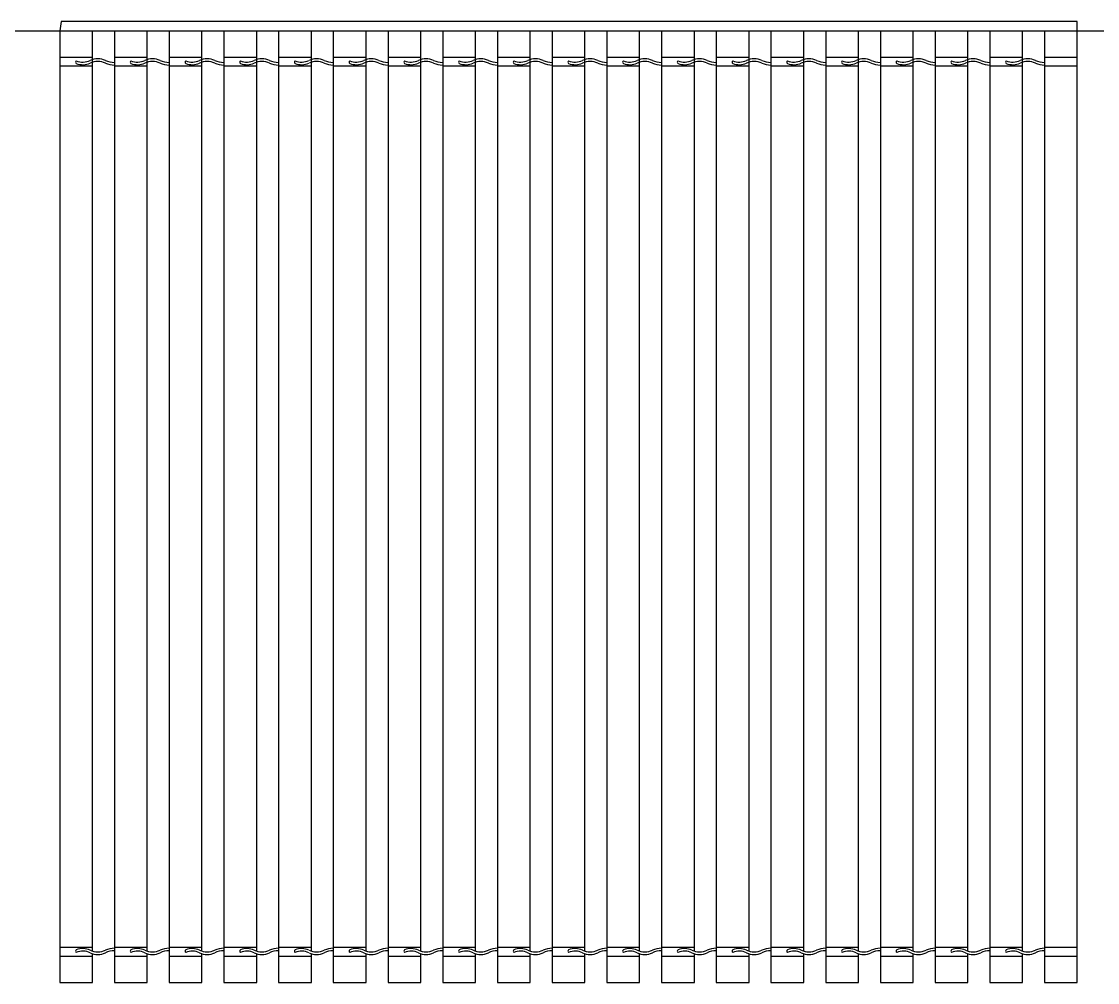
# Model space of a CAD drawing. Header units: inches. Extents: x 3.4 to 45.9, y 7.2 to 32.
# Drawn here: x 35.6 to 37.504, y 21.879 to 23.579 of the extents above; entities that cross this region are included whole.
import ezdxf

# ---------------------------------------------------------------- set-up
doc = ezdxf.new("R2010")
doc.units = ezdxf.units.IN
doc.header["$MEASUREMENT"] = 0
doc.layers.add('02', color=2, linetype='Continuous')
doc.layers.add('4', color=4, linetype='Continuous')

msp = doc.modelspace()

# ---------------------------------------------------------------- linework, layer by layer
at = {"layer": '02'}
for p, q in [((35.6702, 23.5786), (35.6679, 23.5622)), ((37.4679, 23.5786), (35.6702, 23.5786)), ((37.4679, 21.8786), (37.4679, 23.5786)), ((35.6679, 23.5622), (35.6679, 21.8786)), ((35.6679, 23.5622), (37.4679, 23.5622)), ((35.726, 21.934), (35.726, 23.5622)), ((35.7647, 23.5622), (35.7647, 21.8786)), ((35.8228, 21.934), (35.8228, 23.5622)), ((35.8615, 23.5622), (35.8615, 21.8786)), ((35.9195, 21.934), (35.9195, 23.5622)), ((35.9582, 23.5622), (35.9582, 21.8786)), ((36.0163, 21.934), (36.0163, 23.5622)), ((36.055, 23.5622), (36.055, 21.8786)), ((36.1131, 21.934), (36.1131, 23.5622)), ((36.1518, 23.5622), (36.1518, 21.8786)), ((36.2099, 21.934), (36.2099, 23.5622)), ((36.2486, 23.5622), (36.2486, 21.8786)), ((36.3066, 21.934), (36.3066, 23.5622)), ((36.3453, 23.5622), (36.3453, 21.8786)), ((36.4034, 21.934), (36.4034, 23.5622)), ((36.4421, 23.5622), (36.4421, 21.8786)), ((36.5002, 21.934), (36.5002, 23.5622)), ((36.5389, 23.5622), (36.5389, 21.8786)), ((36.5969, 21.934), (36.5969, 23.5622)), ((36.6357, 23.5622), (36.6357, 21.8786)), ((36.6937, 21.934), (36.6937, 23.5622)), ((36.7324, 23.5622), (36.7324, 21.8786)), ((36.7905, 21.934), (36.7905, 23.5622)), ((36.8292, 23.5622), (36.8292, 21.8786)), ((36.8873, 21.934), (36.8873, 23.5622)), ((36.926, 23.5622), (36.926, 21.8786)), ((36.984, 21.934), (36.984, 23.5622)), ((37.0228, 23.5622), (37.0228, 21.8786)), ((37.0808, 21.934), (37.0808, 23.5622)), ((37.1195, 23.5622), (37.1195, 21.8786)), ((37.1776, 21.934), (37.1776, 23.5622)), ((37.2163, 23.5622), (37.2163, 21.8786)), ((37.2744, 21.934), (37.2744, 23.5622)), ((37.3131, 23.5622), (37.3131, 21.8786)), ((37.3711, 21.934), (37.3711, 23.5622)), ((37.4099, 23.5622), (37.4099, 21.8786)), ((35.6679, 23.5155), (35.726, 23.5155)), ((35.7647, 23.5155), (35.8228, 23.5155)), ((35.8615, 23.5155), (35.9195, 23.5155)), ((35.9582, 23.5155), (36.0163, 23.5155)), ((36.055, 23.5155), (36.1131, 23.5155)), ((36.1518, 23.5155), (36.2099, 23.5155)), ((36.2486, 23.5155), (36.3066, 23.5155)), ((36.3453, 23.5155), (36.4034, 23.5155)), ((36.4421, 23.5155), (36.5002, 23.5155)), ((36.5389, 23.5155), (36.5969, 23.5155)), ((36.6357, 23.5155), (36.6937, 23.5155)), ((36.7324, 23.5155), (36.7905, 23.5155)), ((36.8292, 23.5155), (36.8873, 23.5155)), ((36.926, 23.5155), (36.984, 23.5155)), ((37.0228, 23.5155), (37.0808, 23.5155)), ((37.1195, 23.5155), (37.1776, 23.5155)), ((37.2163, 23.5155), (37.2744, 23.5155)), ((37.3131, 23.5155), (37.3711, 23.5155)), ((37.4099, 23.5155), (37.4679, 23.5155)), ((35.6679, 23.5), (35.726, 23.5)), ((35.7647, 23.5), (35.8228, 23.5)), ((35.8615, 23.5), (35.9195, 23.5)), ((35.9582, 23.5), (36.0163, 23.5)), ((36.055, 23.5), (36.1131, 23.5)), ((36.1518, 23.5), (36.2099, 23.5)), ((36.2486, 23.5), (36.3066, 23.5)), ((36.3453, 23.5), (36.4034, 23.5)), ((36.4421, 23.5), (36.5002, 23.5)), ((36.5389, 23.5), (36.5969, 23.5)), ((36.6357, 23.5), (36.6937, 23.5)), ((36.7324, 23.5), (36.7905, 23.5)), ((36.8292, 23.5), (36.8873, 23.5)), ((36.926, 23.5), (36.984, 23.5)), ((37.0228, 23.5), (37.0808, 23.5)), ((37.1195, 23.5), (37.1776, 23.5)), ((37.2163, 23.5), (37.2744, 23.5)), ((37.3131, 23.5), (37.3711, 23.5)), ((37.4099, 23.5), (37.4679, 23.5)), ((35.6679, 21.9408), (35.726, 21.9408)), ((35.726, 21.8786), (35.726, 21.9294)), ((35.7647, 21.9408), (35.8228, 21.9408)), ((35.8228, 21.8786), (35.8228, 21.9294)), ((35.8615, 21.9408), (35.9195, 21.9408)), ((35.9195, 21.8786), (35.9195, 21.9294)), ((35.9582, 21.9408), (36.0163, 21.9408)), ((36.0163, 21.8786), (36.0163, 21.9294)), ((36.055, 21.9408), (36.1131, 21.9408)), ((36.1131, 21.8786), (36.1131, 21.9294)), ((36.1518, 21.9408), (36.2099, 21.9408)), ((36.2099, 21.8786), (36.2099, 21.9294)), ((36.2486, 21.9408), (36.3066, 21.9408)), ((36.3066, 21.8786), (36.3066, 21.9294)), ((36.3453, 21.9408), (36.4034, 21.9408)), ((36.4034, 21.8786), (36.4034, 21.9294)), ((36.4421, 21.9408), (36.5002, 21.9408)), ((36.5002, 21.8786), (36.5002, 21.9294)), ((36.5389, 21.9408), (36.5969, 21.9408)), ((36.5969, 21.8786), (36.5969, 21.9294)), ((36.6357, 21.9408), (36.6937, 21.9408)), ((36.6937, 21.8786), (36.6937, 21.9294)), ((36.7324, 21.9408), (36.7905, 21.9408)), ((36.7905, 21.8786), (36.7905, 21.9294)), ((36.8292, 21.9408), (36.8873, 21.9408)), ((36.8873, 21.8786), (36.8873, 21.9294)), ((36.926, 21.9408), (36.984, 21.9408)), ((36.984, 21.8786), (36.984, 21.9294)), ((37.0228, 21.9408), (37.0808, 21.9408)), ((37.0808, 21.8786), (37.0808, 21.9294)), ((37.1195, 21.9408), (37.1776, 21.9408)), ((37.1776, 21.8786), (37.1776, 21.9294)), ((37.2163, 21.9408), (37.2744, 21.9408)), ((37.2744, 21.8786), (37.2744, 21.9294)), ((37.3131, 21.9408), (37.3711, 21.9408)), ((37.3711, 21.8786), (37.3711, 21.9294)), ((37.4099, 21.9408), (37.4679, 21.9408)), ((35.6679, 21.9252), (35.726, 21.9252)), ((35.7647, 21.9252), (35.8228, 21.9252)), ((35.8615, 21.9252), (35.9195, 21.9252)), ((35.9582, 21.9252), (36.0163, 21.9252)), ((36.055, 21.9252), (36.1131, 21.9252)), ((36.1518, 21.9252), (36.2099, 21.9252)), ((36.2486, 21.9252), (36.3066, 21.9252)), ((36.3453, 21.9252), (36.4034, 21.9252)), ((36.4421, 21.9252), (36.5002, 21.9252)), ((36.5389, 21.9252), (36.5969, 21.9252)), ((36.6357, 21.9252), (36.6937, 21.9252)), ((36.7324, 21.9252), (36.7905, 21.9252)), ((36.8292, 21.9252), (36.8873, 21.9252)), ((36.926, 21.9252), (36.984, 21.9252)), ((37.0228, 21.9252), (37.0808, 21.9252)), ((37.1195, 21.9252), (37.1776, 21.9252)), ((37.2163, 21.9252), (37.2744, 21.9252)), ((37.3131, 21.9252), (37.3711, 21.9252)), ((37.4099, 21.9252), (37.4679, 21.9252)), ((35.6679, 21.8786), (35.726, 21.8786)), ((35.7647, 21.8786), (35.8228, 21.8786)), ((35.8615, 21.8786), (35.9195, 21.8786)), ((35.9582, 21.8786), (36.0163, 21.8786)), ((36.055, 21.8786), (36.1131, 21.8786)), ((36.1518, 21.8786), (36.2099, 21.8786)), ((36.2486, 21.8786), (36.3066, 21.8786)), ((36.3453, 21.8786), (36.4034, 21.8786)), ((36.4421, 21.8786), (36.5002, 21.8786)), ((36.5389, 21.8786), (36.5969, 21.8786)), ((36.6357, 21.8786), (36.6937, 21.8786)), ((36.7324, 21.8786), (36.7905, 21.8786)), ((36.8292, 21.8786), (36.8873, 21.8786)), ((36.926, 21.8786), (36.984, 21.8786)), ((37.0228, 21.8786), (37.0808, 21.8786)), ((37.1195, 21.8786), (37.1776, 21.8786)), ((37.2163, 21.8786), (37.2744, 21.8786)), ((37.3131, 21.8786), (37.3711, 21.8786)), ((37.4099, 21.8786), (37.4679, 21.8786))]:
    msp.add_line(p, q, dxfattribs=at)
for centre, major_axis, start_param, end_param in [((35.6998, 23.5067), (-0.00394, 0), 5.469776, 7.096595), ((35.7086, 23.5272), (0.0254, 0), 4.240827, 5.25052), ((35.7352, 23.4915), (-0.0263, 0), 4.174258, 5.25052), ((35.7352, 23.4869), (-0.0263, 0), 4.174258, 5.25052), ((35.7642, 23.5306), (-0.0303, 0), 1.032665, 1.587025), ((35.7966, 23.5067), (-0.00394, 0), 5.469776, 7.096595), ((35.8054, 23.5272), (0.0254, 0), 4.240827, 5.25052), ((35.8319, 23.4915), (0.0263, 0), 1.032665, 2.108928), ((35.8319, 23.4869), (0.0263, 0), 1.032665, 2.108928), ((35.861, 23.5306), (-0.0303, 0), 1.032665, 1.587025), ((35.8934, 23.5067), (-0.00394, 0), 5.469776, 7.096595), ((35.9022, 23.5272), (-0.0254, 0), 1.099235, 2.108928), ((35.9287, 23.4915), (-0.0263, 0), 4.174258, 5.25052), ((35.9287, 23.4869), (-0.0263, 0), 4.174258, 5.25052), ((35.9577, 23.5306), (-0.0303, 0), 1.032665, 1.587025), ((35.9901, 23.5067), (-0.00394, 0), 5.469776, 7.096595), ((35.999, 23.5272), (0.0254, 0), 4.240827, 5.25052), ((36.0255, 23.4915), (-0.0263, 0), 4.174258, 5.25052), ((36.0255, 23.4869), (-0.0263, 0), 4.174258, 5.25052), ((36.0545, 23.5306), (-0.0303, 0), 1.032665, 1.587025), ((36.0869, 23.5067), (-0.00394, 0), 5.469776, 7.096595), ((36.0957, 23.5272), (-0.0254, 0), 1.099235, 2.108928), ((36.1223, 23.4915), (-0.0263, 0), 4.174258, 5.25052), ((36.1223, 23.4869), (-0.0263, 0), 4.174258, 5.25052), ((36.1513, 23.5306), (-0.0303, 0), 1.032665, 1.587025), ((36.1837, 23.5067), (-0.00394, 0), 5.469776, 7.096595), ((36.1925, 23.5272), (0.0254, 0), 4.240827, 5.25052), ((36.219, 23.4915), (-0.0263, 0), 4.174258, 5.25052), ((36.219, 23.4869), (-0.0263, 0), 4.174258, 5.25052), ((36.2481, 23.5306), (-0.0303, 0), 1.032665, 1.587025), ((36.2805, 23.5067), (-0.00394, 0), 5.469776, 7.096595), ((36.2893, 23.5272), (-0.0254, 0), 1.099235, 2.108928), ((36.3158, 23.4915), (0.0263, 0), 1.032665, 2.108928), ((36.3158, 23.4869), (0.0263, 0), 1.032665, 2.108928), ((36.3448, 23.5306), (-0.0303, 0), 1.032665, 1.587025), ((36.3772, 23.5067), (0.00394, 0), 2.328183, 3.955002), ((36.3861, 23.5272), (0.0254, 0), 4.240827, 5.25052), ((36.4126, 23.4915), (-0.0263, 0), 4.174258, 5.25052), ((36.4126, 23.4869), (-0.0263, 0), 4.174258, 5.25052), ((36.4416, 23.5306), (-0.0303, 0), 1.032665, 1.587025), ((36.474, 23.5067), (-0.00394, 0), 5.469776, 7.096595), ((36.4828, 23.5272), (0.0254, 0), 4.240827, 5.25052), ((36.5094, 23.4915), (0.0263, 0), 1.032665, 2.108928), ((36.5094, 23.4869), (0.0263, 0), 1.032665, 2.108928), ((36.5384, 23.5306), (-0.0303, 0), 1.032665, 1.587025), ((36.5708, 23.5067), (0.00394, 0), 2.328183, 3.955002), ((36.5796, 23.5272), (0.0254, 0), 4.240827, 5.25052), ((36.6061, 23.4915), (-0.0263, 0), 4.174258, 5.25052), ((36.6061, 23.4869), (-0.0263, 0), 4.174258, 5.25052), ((36.6352, 23.5306), (-0.0303, 0), 1.032665, 1.587025), ((36.6676, 23.5067), (-0.00394, 0), 5.469776, 7.096595), ((36.6764, 23.5272), (0.0254, 0), 4.240827, 5.25052), ((36.7029, 23.4915), (0.0263, 0), 1.032665, 2.108928), ((36.7029, 23.4869), (0.0263, 0), 1.032665, 2.108928), ((36.7319, 23.5306), (-0.0303, 0), 1.032665, 1.587025), ((36.7643, 23.5067), (-0.00394, 0), 5.469776, 7.096595), ((36.7732, 23.5272), (0.0254, 0), 4.240827, 5.25052), ((36.7997, 23.4915), (-0.0263, 0), 4.174258, 5.25052), ((36.7997, 23.4869), (-0.0263, 0), 4.174258, 5.25052), ((36.8287, 23.5306), (-0.0303, 0), 1.032665, 1.587025), ((36.8611, 23.5067), (-0.00394, 0), 5.469776, 7.096595), ((36.8699, 23.5272), (0.0254, 0), 4.240827, 5.25052), ((36.8964, 23.4915), (0.0263, 0), 1.032665, 2.108928), ((36.8964, 23.4869), (0.0263, 0), 1.032665, 2.108928), ((36.9255, 23.5306), (-0.0303, 0), 1.032665, 1.587025), ((36.9579, 23.5067), (-0.00394, 0), 5.469776, 7.096595), ((36.9667, 23.5272), (-0.0254, 0), 1.099235, 2.108928), ((36.9932, 23.4915), (-0.0263, 0), 4.174258, 5.25052), ((36.9932, 23.4869), (-0.0263, 0), 4.174258, 5.25052), ((37.0223, 23.5306), (-0.0303, 0), 1.032665, 1.587025), ((37.0547, 23.5067), (-0.00394, 0), 5.469776, 7.096595), ((37.0635, 23.5272), (0.0254, 0), 4.240827, 5.25052), ((37.09, 23.4915), (-0.0263, 0), 4.174258, 5.25052), ((37.09, 23.4869), (-0.0263, 0), 4.174258, 5.25052), ((37.119, 23.5306), (-0.0303, 0), 1.032665, 1.587025), ((37.1514, 23.5067), (-0.00394, 0), 5.469776, 7.096595), ((37.1603, 23.5272), (-0.0254, 0), 1.099235, 2.108928), ((37.1868, 23.4915), (0.0263, 0), 1.032665, 2.108928), ((37.1868, 23.4869), (0.0263, 0), 1.032665, 2.108928), ((37.2158, 23.5306), (-0.0303, 0), 1.032665, 1.587025), ((37.2482, 23.5067), (-0.00394, 0), 5.469776, 7.096595), ((37.257, 23.5272), (0.0254, 0), 4.240827, 5.25052), ((37.2835, 23.4915), (-0.0263, 0), 4.174258, 5.25052), ((37.2835, 23.4869), (-0.0263, 0), 4.174258, 5.25052), ((37.3126, 23.5306), (-0.0303, 0), 1.032665, 1.587025), ((37.345, 23.5067), (-0.00394, 0), 5.469776, 7.096595), ((37.3538, 23.5272), (0.0254, 0), 4.240827, 5.25052), ((37.3803, 23.4915), (0.0263, 0), 1.032665, 2.108928), ((37.3803, 23.4869), (0.0263, 0), 1.032665, 2.108928), ((37.4094, 23.5306), (-0.0303, 0), 1.032665, 1.587025), ((35.7086, 23.5226), (0.0254, 0), 4.240827, 5.25052), ((35.7642, 23.526), (0.0303, 0), 4.174258, 4.728618), ((35.8054, 23.5226), (0.0254, 0), 4.240827, 5.25052), ((35.861, 23.526), (0.0303, 0), 4.174258, 4.728618), ((35.9022, 23.5226), (-0.0254, 0), 1.099235, 2.108928), ((35.9577, 23.526), (0.0303, 0), 4.174258, 4.728618), ((35.999, 23.5226), (0.0254, 0), 4.240827, 5.25052), ((36.0545, 23.526), (0.0303, 0), 4.174258, 4.728618), ((36.0957, 23.5226), (-0.0254, 0), 1.099235, 2.108928), ((36.1513, 23.526), (-0.0303, 0), 1.032665, 1.587025), ((36.1925, 23.5226), (0.0254, 0), 4.240827, 5.25052), ((36.2481, 23.526), (0.0303, 0), 4.174258, 4.728618), ((36.2893, 23.5226), (-0.0254, 0), 1.099235, 2.108928), ((36.3448, 23.526), (0.0303, 0), 4.174258, 4.728618), ((36.3861, 23.5226), (0.0254, 0), 4.240827, 5.25052), ((36.4416, 23.526), (0.0303, 0), 4.174258, 4.728618), ((36.4828, 23.5226), (0.0254, 0), 4.240827, 5.25052), ((36.5384, 23.526), (0.0303, 0), 4.174258, 4.728618), ((36.5796, 23.5226), (0.0254, 0), 4.240827, 5.25052), ((36.6352, 23.526), (0.0303, 0), 4.174258, 4.728618), ((36.6764, 23.5226), (0.0254, 0), 4.240827, 5.25052), ((36.7319, 23.526), (0.0303, 0), 4.174258, 4.728618), ((36.7732, 23.5226), (0.0254, 0), 4.240827, 5.25052), ((36.8287, 23.526), (0.0303, 0), 4.174258, 4.728618), ((36.8699, 23.5226), (0.0254, 0), 4.240827, 5.25052), ((36.9255, 23.526), (0.0303, 0), 4.174258, 4.728618), ((36.9667, 23.5226), (-0.0254, 0), 1.099235, 2.108928), ((37.0223, 23.526), (0.0303, 0), 4.174258, 4.728618), ((37.0635, 23.5226), (0.0254, 0), 4.240827, 5.25052), ((37.119, 23.526), (0.0303, 0), 4.174258, 4.728618), ((37.1603, 23.5226), (-0.0254, 0), 1.099235, 2.108928), ((37.2158, 23.526), (0.0303, 0), 4.174258, 4.728618), ((37.257, 23.5226), (0.0254, 0), 4.240827, 5.25052), ((37.3126, 23.526), (0.0303, 0), 4.174258, 4.728618), ((37.3538, 23.5226), (0.0254, 0), 4.240827, 5.25052), ((37.4094, 23.526), (0.0303, 0), 4.174258, 4.728618), ((35.6998, 21.934), (0.00394, 0), 2.328183, 3.955002), ((35.7086, 21.9182), (-0.0254, 0), 4.174258, 5.183951), ((35.7086, 21.9136), (-0.0254, 0), 4.174258, 5.183951), ((35.7352, 21.9538), (0.0263, 0), 4.174258, 5.25052), ((35.7352, 21.9492), (0.0263, 0), 4.174258, 5.25052), ((35.7642, 21.9148), (-0.0303, 0), 4.69616, 5.25052), ((35.7642, 21.9102), (-0.0303, 0), 4.69616, 5.25052), ((35.7966, 21.934), (-0.00394, 0), 5.469776, 7.096595), ((35.8054, 21.9182), (-0.0254, 0), 4.174258, 5.183951), ((35.8054, 21.9136), (-0.0254, 0), 4.174258, 5.183951), ((35.8319, 21.9538), (-0.0263, 0), 1.032665, 2.108928), ((35.8319, 21.9492), (-0.0263, 0), 1.032665, 2.108928), ((35.861, 21.9148), (0.0303, 0), 1.554568, 2.108928), ((35.861, 21.9102), (0.0303, 0), 1.554568, 2.108928), ((35.8934, 21.934), (0.00394, 0), 2.328183, 3.955002), ((35.9022, 21.9182), (0.0254, 0), 1.032665, 2.042358), ((35.9022, 21.9136), (0.0254, 0), 1.032665, 2.042358), ((35.9287, 21.9538), (-0.0263, 0), 1.032665, 2.108928), ((35.9287, 21.9492), (-0.0263, 0), 1.032665, 2.108928), ((35.9577, 21.9148), (-0.0303, 0), 4.69616, 5.25052), ((35.9577, 21.9102), (-0.0303, 0), 4.69616, 5.25052), ((35.9901, 21.934), (-0.00394, 0), 5.469776, 7.096595), ((35.999, 21.9182), (-0.0254, 0), 4.174258, 5.183951), ((35.999, 21.9136), (-0.0254, 0), 4.174258, 5.183951), ((36.0255, 21.9538), (0.0263, 0), 4.174258, 5.25052), ((36.0255, 21.9492), (0.0263, 0), 4.174258, 5.25052), ((36.0545, 21.9148), (0.0303, 0), 1.554568, 2.108928), ((36.0545, 21.9102), (0.0303, 0), 1.554568, 2.108928), ((36.0869, 21.934), (0.00394, 0), 2.328183, 3.955002), ((36.0957, 21.9182), (0.0254, 0), 1.032665, 2.042358), ((36.0957, 21.9136), (0.0254, 0), 1.032665, 2.042358), ((36.1223, 21.9538), (-0.0263, 0), 1.032665, 2.108928), ((36.1223, 21.9492), (-0.0263, 0), 1.032665, 2.108928), ((36.1513, 21.9148), (0.0303, 0), 1.554568, 2.108928), ((36.1513, 21.9102), (0.0303, 0), 1.554568, 2.108928), ((36.1837, 21.934), (-0.00394, 0), 5.469776, 7.096595), ((36.1925, 21.9182), (-0.0254, 0), 4.174258, 5.183951), ((36.1925, 21.9136), (-0.0254, 0), 4.174258, 5.183951), ((36.219, 21.9538), (0.0263, 0), 4.174258, 5.25052), ((36.219, 21.9492), (0.0263, 0), 4.174258, 5.25052), ((36.2481, 21.9148), (0.0303, 0), 1.554568, 2.108928), ((36.2481, 21.9102), (0.0303, 0), 1.554568, 2.108928), ((36.2805, 21.934), (0.00394, 0), 2.328183, 3.955002), ((36.2893, 21.9182), (0.0254, 0), 1.032665, 2.042358), ((36.2893, 21.9136), (0.0254, 0), 1.032665, 2.042358), ((36.3158, 21.9538), (-0.0263, 0), 1.032665, 2.108928), ((36.3158, 21.9492), (-0.0263, 0), 1.032665, 2.108928), ((36.3448, 21.9148), (0.0303, 0), 1.554568, 2.108928), ((36.3448, 21.9102), (0.0303, 0), 1.554568, 2.108928), ((36.3772, 21.934), (0.00394, 0), 2.328183, 3.955002), ((36.3861, 21.9182), (-0.0254, 0), 4.174258, 5.183951), ((36.3861, 21.9136), (-0.0254, 0), 4.174258, 5.183951), ((36.4126, 21.9538), (0.0263, 0), 4.174258, 5.25052), ((36.4126, 21.9492), (0.0263, 0), 4.174258, 5.25052), ((36.4416, 21.9148), (-0.0303, 0), 4.69616, 5.25052), ((36.4416, 21.9102), (-0.0303, 0), 4.69616, 5.25052), ((36.474, 21.934), (-0.00394, 0), 5.469776, 7.096595), ((36.4828, 21.9182), (-0.0254, 0), 4.174258, 5.183951), ((36.4828, 21.9136), (-0.0254, 0), 4.174258, 5.183951), ((36.5094, 21.9538), (-0.0263, 0), 1.032665, 2.108928), ((36.5094, 21.9492), (-0.0263, 0), 1.032665, 2.108928), ((36.5384, 21.9148), (0.0303, 0), 1.554568, 2.108928), ((36.5384, 21.9102), (0.0303, 0), 1.554568, 2.108928), ((36.5708, 21.934), (0.00394, 0), 2.328183, 3.955002), ((36.5796, 21.9182), (-0.0254, 0), 4.174258, 5.183951), ((36.5796, 21.9136), (-0.0254, 0), 4.174258, 5.183951), ((36.6061, 21.9538), (0.0263, 0), 4.174258, 5.25052), ((36.6061, 21.9492), (0.0263, 0), 4.174258, 5.25052), ((36.6352, 21.9148), (-0.0303, 0), 4.69616, 5.25052), ((36.6352, 21.9102), (-0.0303, 0), 4.69616, 5.25052), ((36.6676, 21.934), (-0.00394, 0), 5.469776, 7.096595), ((36.6764, 21.9182), (-0.0254, 0), 4.174258, 5.183951), ((36.6764, 21.9136), (-0.0254, 0), 4.174258, 5.183951), ((36.7029, 21.9538), (-0.0263, 0), 1.032665, 2.108928), ((36.7029, 21.9492), (-0.0263, 0), 1.032665, 2.108928), ((36.7319, 21.9148), (0.0303, 0), 1.554568, 2.108928), ((36.7319, 21.9102), (0.0303, 0), 1.554568, 2.108928), ((36.7643, 21.934), (0.00394, 0), 2.328183, 3.955002), ((36.7732, 21.9182), (-0.0254, 0), 4.174258, 5.183951), ((36.7732, 21.9136), (-0.0254, 0), 4.174258, 5.183951), ((36.7997, 21.9538), (0.0263, 0), 4.174258, 5.25052), ((36.7997, 21.9492), (0.0263, 0), 4.174258, 5.25052), ((36.8287, 21.9148), (-0.0303, 0), 4.69616, 5.25052), ((36.8287, 21.9102), (-0.0303, 0), 4.69616, 5.25052), ((36.8611, 21.934), (-0.00394, 0), 5.469776, 7.096595), ((36.8699, 21.9182), (-0.0254, 0), 4.174258, 5.183951), ((36.8699, 21.9136), (-0.0254, 0), 4.174258, 5.183951), ((36.8964, 21.9538), (-0.0263, 0), 1.032665, 2.108928), ((36.8964, 21.9492), (-0.0263, 0), 1.032665, 2.108928), ((36.9255, 21.9148), (0.0303, 0), 1.554568, 2.108928), ((36.9255, 21.9102), (0.0303, 0), 1.554568, 2.108928), ((36.9579, 21.934), (0.00394, 0), 2.328183, 3.955002), ((36.9667, 21.9182), (0.0254, 0), 1.032665, 2.042358), ((36.9667, 21.9136), (0.0254, 0), 1.032665, 2.042358), ((36.9932, 21.9538), (-0.0263, 0), 1.032665, 2.108928), ((36.9932, 21.9492), (-0.0263, 0), 1.032665, 2.108928), ((37.0223, 21.9148), (-0.0303, 0), 4.69616, 5.25052), ((37.0223, 21.9102), (-0.0303, 0), 4.69616, 5.25052), ((37.0547, 21.934), (-0.00394, 0), 5.469776, 7.096595), ((37.0635, 21.9182), (-0.0254, 0), 4.174258, 5.183951), ((37.0635, 21.9136), (-0.0254, 0), 4.174258, 5.183951), ((37.09, 21.9538), (0.0263, 0), 4.174258, 5.25052), ((37.09, 21.9492), (0.0263, 0), 4.174258, 5.25052), ((37.119, 21.9148), (0.0303, 0), 1.554568, 2.108928), ((37.119, 21.9102), (0.0303, 0), 1.554568, 2.108928), ((37.1514, 21.934), (0.00394, 0), 2.328183, 3.955002), ((37.1603, 21.9182), (0.0254, 0), 1.032665, 2.042358), ((37.1603, 21.9136), (0.0254, 0), 1.032665, 2.042358), ((37.1868, 21.9538), (-0.0263, 0), 1.032665, 2.108928), ((37.1868, 21.9492), (-0.0263, 0), 1.032665, 2.108928), ((37.2158, 21.9148), (0.0303, 0), 1.554568, 2.108928), ((37.2158, 21.9102), (0.0303, 0), 1.554568, 2.108928), ((37.2482, 21.934), (-0.00394, 0), 5.469776, 7.096595), ((37.257, 21.9182), (-0.0254, 0), 4.174258, 5.183951), ((37.257, 21.9136), (-0.0254, 0), 4.174258, 5.183951), ((37.2835, 21.9538), (0.0263, 0), 4.174258, 5.25052), ((37.2835, 21.9492), (0.0263, 0), 4.174258, 5.25052), ((37.3126, 21.9148), (-0.0303, 0), 4.69616, 5.25052), ((37.3126, 21.9102), (-0.0303, 0), 4.69616, 5.25052), ((37.345, 21.934), (-0.00394, 0), 5.469776, 7.096595), ((37.3538, 21.9182), (-0.0254, 0), 4.174258, 5.183951), ((37.3538, 21.9136), (-0.0254, 0), 4.174258, 5.183951), ((37.3803, 21.9538), (-0.0263, 0), 1.032665, 2.108928), ((37.3803, 21.9492), (-0.0263, 0), 1.032665, 2.108928), ((37.4094, 21.9148), (0.0303, 0), 1.554568, 2.108928), ((37.4094, 21.9102), (0.0303, 0), 1.554568, 2.108928)]:
    msp.add_ellipse(centre, major_axis=major_axis, ratio=0.803128, start_param=start_param, end_param=end_param, dxfattribs=at)
at = {"layer": '4'}
msp.add_line((25.2032, 23.5622), (45.5294, 23.5622), dxfattribs=at)

doc.saveas('drawing.dxf')
